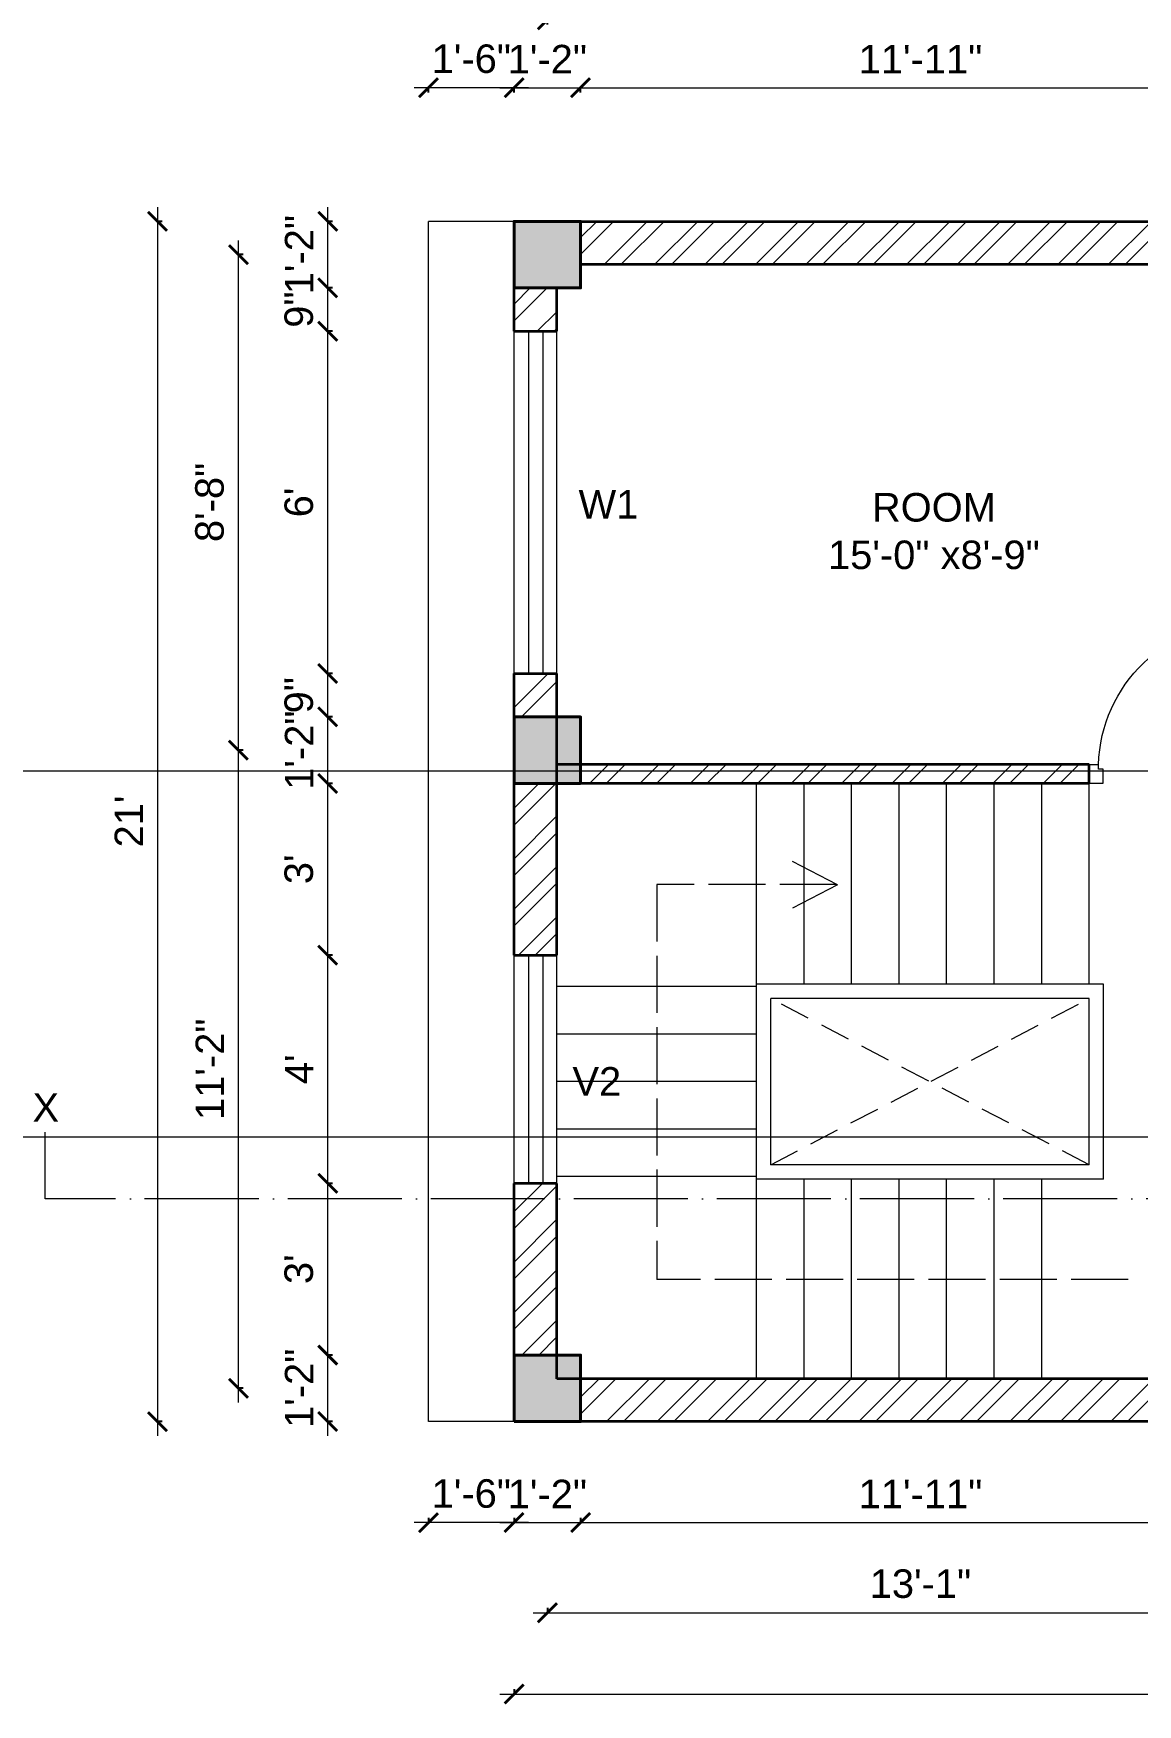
# Model space of a CAD drawing. Header units: inches. Extents: x 122663 to 154153, y 34228 to 39758.
# Drawn here: x 125073.1 to 125305.4, y 37732 to 38083.6 of the extents above; entities that cross this region are included whole.
import ezdxf

# ---------------------------------------------------------------- set-up
doc = ezdxf.new("R2010")
doc.units = ezdxf.units.IN
doc.header["$MEASUREMENT"] = 0
doc.header["$PDMODE"] = 35
for name, pattern in [('ACAD_ISO02W100', [15, 12, -3]), ('ACAD_ISO04W100', [30, 24, -3, 0, -3]), ('DASHED', [19.05, 12.7, -6.35])]:
    doc.linetypes.add(name, pattern=pattern)
for name, color, linetype, lineweight in [('Column', 181, 'Continuous', 40), ('Dimension', 130, 'Continuous', 9), ('Hatch', 9, 'Continuous', 9), ('Hidden', 254, 'ACAD_ISO02W100', 15), ('SECTION', 7, 'ACAD_ISO04W100', 18), ('Stairs', 61, 'Continuous', 18), ('TEXT', 255, 'Continuous', 35), ('Walls', 11, 'Continuous', 35), ('Windows', 151, 'Continuous', 15)]:
    doc.layers.add(name, color=color, linetype=linetype, lineweight=lineweight)
doc.styles.get("Standard").update_dxf_attribs({"font": 'arial.ttf'})
doc.dimstyles.get("Standard").update_dxf_attribs({"dimtxt": 6, "dimasz": 4, "dimexe": 0, "dimexo": 6, "dimgap": 3, "dimtad": 1, "dimdec": 0, "dimzin": 0, "dimdsep": 46, "dimlunit": 4, "dimtxsty": 'Standard', "dimblk": 'ARCHTICK', "dimcen": 0.09, "dimdle": 3, "dimclrd": 256, "dimadec": 0, "dimazin": 0, "dimtfac": 1, "dimtdec": 0, "dimtofl": 0, "dimtmove": 0, "dimatfit": 3, "dimfxl": 1, "dimfxlon": 1, "dimtolj": 1, "dimtzin": 0, "dimlwd": -1, "dimarcsym": 0})

# ---------------------------------------------------------------- blocks, each defined once
blk = doc.blocks.new('colm')
at = {"layer": 'Hatch'}
h = blk.add_hatch(color=256, dxfattribs=at)
h.dxf.hatch_style = 1
h.paths.add_polyline_path([(66705.71, 8319.73), (66705.71, 8307.73), (66717.71, 8307.73), (66717.71, 8319.73)])
at = {"layer": 'Column'}
blk.add_lwpolyline([(66705.71, 8307.73), (66717.71, 8307.73), (66717.71, 8319.73), (66705.71, 8319.73)], close=True, dxfattribs=at)
blk = doc.blocks.new('GFFGS')
at = {"layer": 'Windows'}
for p, q in [((97915.22, 19628.63), (97915.22, 19658.74)), ((97916.19, 19658.74), (97915.22, 19658.74)), ((97916.19, 19627.65), (97916.19, 19658.77)), ((97915.22, 19628.63), (97913.27, 19628.63)), ((97913.27, 19628.63), (97913.27, 19624.73)), ((97915.22, 19627.65), (97915.22, 19628.63)), ((97947.32, 19627.65), (97947.32, 19628.63)), ((97947.32, 19628.63), (97949.27, 19628.63)), ((97949.27, 19628.63), (97949.27, 19624.73)), ((97913.27, 19624.73), (97916.19, 19624.73)), ((97916.19, 19627.65), (97915.22, 19627.65)), ((97916.19, 19624.73), (97916.19, 19627.65)), ((97946.35, 19624.73), (97946.35, 19627.65)), ((97946.35, 19627.65), (97947.32, 19627.65)), ((97949.27, 19624.73), (97946.35, 19624.73))]:
    blk.add_line(p, q, dxfattribs=at)
blk.add_arc((97916.25, 19627.66), 31.08, 1.7801, 90.1235, dxfattribs=at)
blk = doc.blocks.new('_ArchTick')
at = {"color": 0, "linetype": 'ByBlock', "const_width": 0.15}
blk.add_lwpolyline([(-0.5, -0.5), (0.5, 0.5)], dxfattribs=at)
blk = doc.blocks.new('*D1286')
at = {"layer": 'Defpoints', "color": 0, "transparency": 16777216}
for p in [(125174.27, 37791.58), (125188.27, 37791.58), (125188.27, 37770.34)]:
    blk.add_point(p, dxfattribs=at)
at = {"layer": 'Dimension', "transparency": 16777216}
blk.add_line((125171.27, 37770.34), (125191.27, 37770.34), dxfattribs=at)
at = {"layer": 'Dimension', "color": 0, "lineweight": -2, "transparency": 16777216}
for p, q in [((125174.27, 37771.34), (125174.27, 37770.34)), ((125188.27, 37771.34), (125188.27, 37770.34))]:
    blk.add_line(p, q, dxfattribs=at)
at = {"layer": 'Dimension', "transparency": 16777216, "xscale": 4, "yscale": 4, "zscale": 4, "rotation": 180}
blk.add_blockref('_ArchTick', (125174.27, 37770.34), dxfattribs=at)
at = {"layer": 'Dimension', "transparency": 16777216, "xscale": 4, "yscale": 4, "zscale": 4}
blk.add_blockref('_ArchTick', (125188.27, 37770.34), dxfattribs=at)
at = {"layer": 'Dimension', "color": 0, "lineweight": -2, "transparency": 16777216, "insert": (125181.27, 37776.35), "char_height": 6, "attachment_point": 5}
blk.add_mtext('\\A1;1\'-2"', dxfattribs=at)
blk = doc.blocks.new('*D1287')
at = {"layer": 'Defpoints', "color": 0, "transparency": 16777216}
for p in [(125188.27, 37791.58), (125331.27, 37791.58), (125331.27, 37770.34)]:
    blk.add_point(p, dxfattribs=at)
at = {"layer": 'Dimension', "transparency": 16777216}
blk.add_line((125185.27, 37770.34), (125334.27, 37770.34), dxfattribs=at)
at = {"layer": 'Dimension', "color": 0, "lineweight": -2, "transparency": 16777216}
for p, q in [((125188.27, 37771.34), (125188.27, 37770.34)), ((125331.27, 37771.34), (125331.27, 37770.34))]:
    blk.add_line(p, q, dxfattribs=at)
at = {"layer": 'Dimension', "transparency": 16777216, "xscale": 4, "yscale": 4, "zscale": 4, "rotation": 180}
blk.add_blockref('_ArchTick', (125188.27, 37770.34), dxfattribs=at)
at = {"layer": 'Dimension', "transparency": 16777216, "xscale": 4, "yscale": 4, "zscale": 4}
blk.add_blockref('_ArchTick', (125331.27, 37770.34), dxfattribs=at)
at = {"layer": 'Dimension', "color": 0, "lineweight": -2, "transparency": 16777216, "insert": (125259.77, 37776.35), "char_height": 6, "attachment_point": 5}
blk.add_mtext('\\A1;11\'-11"', dxfattribs=at)
blk = doc.blocks.new('*D1295')
at = {"layer": 'Defpoints', "color": 0, "transparency": 16777216}
for p in [(125181.27, 37791.58), (125338.27, 37791.58), (125338.27, 37751.38)]:
    blk.add_point(p, dxfattribs=at)
at = {"layer": 'Dimension', "color": 0, "lineweight": -2, "transparency": 16777216}
for p, q in [((125181.27, 37752.38), (125181.27, 37751.38)), ((125338.27, 37752.38), (125338.27, 37751.38))]:
    blk.add_line(p, q, dxfattribs=at)
at = {"layer": 'Dimension', "transparency": 16777216}
blk.add_line((125178.27, 37751.38), (125341.27, 37751.38), dxfattribs=at)
at = {"layer": 'Dimension', "transparency": 16777216, "xscale": 4, "yscale": 4, "zscale": 4, "rotation": 180}
blk.add_blockref('_ArchTick', (125181.27, 37751.38), dxfattribs=at)
at = {"layer": 'Dimension', "transparency": 16777216, "xscale": 4, "yscale": 4, "zscale": 4}
blk.add_blockref('_ArchTick', (125338.27, 37751.38), dxfattribs=at)
at = {"layer": 'Dimension', "color": 0, "lineweight": -2, "transparency": 16777216, "insert": (125259.77, 37757.45), "char_height": 6, "attachment_point": 5}
blk.add_mtext('\\A1;13\'-1"', dxfattribs=at)
blk = doc.blocks.new('*D1298')
at = {"layer": 'Defpoints', "color": 0, "transparency": 16777216}
for p in [(125174.27, 37791.58), (125584.27, 37791.58), (125584.27, 37734.26)]:
    blk.add_point(p, dxfattribs=at)
at = {"layer": 'Dimension', "transparency": 16777216}
blk.add_line((125171.27, 37734.26), (125587.27, 37734.26), dxfattribs=at)
at = {"layer": 'Dimension', "color": 0, "lineweight": -2, "transparency": 16777216}
for p, q in [((125174.27, 37735.26), (125174.27, 37734.26)), ((125584.27, 37735.26), (125584.27, 37734.26))]:
    blk.add_line(p, q, dxfattribs=at)
at = {"layer": 'Dimension', "transparency": 16777216, "xscale": 4, "yscale": 4, "zscale": 4, "rotation": 180}
blk.add_blockref('_ArchTick', (125174.27, 37734.26), dxfattribs=at)
at = {"layer": 'Dimension', "transparency": 16777216, "xscale": 4, "yscale": 4, "zscale": 4}
blk.add_blockref('_ArchTick', (125584.27, 37734.26), dxfattribs=at)
at = {"layer": 'Dimension', "color": 0, "lineweight": -2, "transparency": 16777216, "insert": (125379.27, 37740.33), "char_height": 6, "attachment_point": 5}
blk.add_mtext('\\A1;34\'-2"', dxfattribs=at)
blk = doc.blocks.new('*D1199')
at = {"layer": 'Defpoints', "color": 0, "transparency": 16777216}
for p in [(125135.06, 37805.58), (125174.27, 37805.58), (125174.27, 37791.58)]:
    blk.add_point(p, dxfattribs=at)
at = {"layer": 'Dimension', "transparency": 16777216}
blk.add_line((125135.06, 37788.58), (125135.06, 37808.58), dxfattribs=at)
at = {"layer": 'Dimension', "color": 0, "lineweight": -2, "transparency": 16777216}
for p, q in [((125136.06, 37805.58), (125135.06, 37805.58)), ((125136.06, 37791.58), (125135.06, 37791.58))]:
    blk.add_line(p, q, dxfattribs=at)
at = {"layer": 'Dimension', "transparency": 16777216, "xscale": 4, "yscale": 4, "zscale": 4}
for p, rotation in [((125135.06, 37805.58), 90), ((125135.06, 37791.58), 270)]:
    blk.add_blockref('_ArchTick', p, dxfattribs=dict(at, rotation=rotation))
at = {"layer": 'Dimension', "color": 0, "lineweight": -2, "transparency": 16777216, "insert": (125129.05, 37798.58), "char_height": 6, "attachment_point": 5, "rotation": 90}
blk.add_mtext('\\A1;1\'-2"', dxfattribs=at)
blk = doc.blocks.new('*D1200')
at = {"layer": 'Defpoints', "color": 0, "transparency": 16777216}
for p in [(125135.06, 37841.7), (125174.27, 37841.7), (125174.27, 37805.58)]:
    blk.add_point(p, dxfattribs=at)
at = {"layer": 'Dimension', "transparency": 16777216}
blk.add_line((125135.06, 37802.58), (125135.06, 37844.7), dxfattribs=at)
at = {"layer": 'Dimension', "color": 0, "lineweight": -2, "transparency": 16777216}
for p, q in [((125136.06, 37841.7), (125135.06, 37841.7)), ((125136.06, 37805.58), (125135.06, 37805.58))]:
    blk.add_line(p, q, dxfattribs=at)
at = {"layer": 'Dimension', "transparency": 16777216, "xscale": 4, "yscale": 4, "zscale": 4}
for p, rotation in [((125135.06, 37841.7), 90), ((125135.06, 37805.58), 270)]:
    blk.add_blockref('_ArchTick', p, dxfattribs=dict(at, rotation=rotation))
at = {"layer": 'Dimension', "color": 0, "lineweight": -2, "transparency": 16777216, "insert": (125129, 37823.64), "char_height": 6, "attachment_point": 5, "rotation": 90}
blk.add_mtext("\\A1;3'", dxfattribs=at)
blk = doc.blocks.new('*D1201')
at = {"layer": 'Defpoints', "color": 0, "transparency": 16777216}
for p in [(125135.06, 37889.7), (125174.27, 37889.7), (125174.27, 37841.7)]:
    blk.add_point(p, dxfattribs=at)
at = {"layer": 'Dimension', "transparency": 16777216}
blk.add_line((125135.06, 37838.7), (125135.06, 37892.7), dxfattribs=at)
at = {"layer": 'Dimension', "color": 0, "lineweight": -2, "transparency": 16777216}
for p, q in [((125136.06, 37889.7), (125135.06, 37889.7)), ((125136.06, 37841.7), (125135.06, 37841.7))]:
    blk.add_line(p, q, dxfattribs=at)
at = {"layer": 'Dimension', "transparency": 16777216, "xscale": 4, "yscale": 4, "zscale": 4}
for p, rotation in [((125135.06, 37889.7), 90), ((125135.06, 37841.7), 270)]:
    blk.add_blockref('_ArchTick', p, dxfattribs=dict(at, rotation=rotation))
at = {"layer": 'Dimension', "color": 0, "lineweight": -2, "transparency": 16777216, "insert": (125129.06, 37865.7), "char_height": 6, "attachment_point": 5, "rotation": 90}
blk.add_mtext("\\A1;4'", dxfattribs=at)
blk = doc.blocks.new('*D1202')
at = {"layer": 'Defpoints', "color": 0, "transparency": 16777216}
for p in [(125135.06, 37925.83), (125174.27, 37925.83), (125174.27, 37889.7)]:
    blk.add_point(p, dxfattribs=at)
at = {"layer": 'Dimension', "transparency": 16777216}
blk.add_line((125135.06, 37886.7), (125135.06, 37928.83), dxfattribs=at)
at = {"layer": 'Dimension', "color": 0, "lineweight": -2, "transparency": 16777216}
for p, q in [((125136.06, 37925.83), (125135.06, 37925.83)), ((125136.06, 37889.7), (125135.06, 37889.7))]:
    blk.add_line(p, q, dxfattribs=at)
at = {"layer": 'Dimension', "transparency": 16777216, "xscale": 4, "yscale": 4, "zscale": 4}
for p, rotation in [((125135.06, 37925.83), 90), ((125135.06, 37889.7), 270)]:
    blk.add_blockref('_ArchTick', p, dxfattribs=dict(at, rotation=rotation))
at = {"layer": 'Dimension', "color": 0, "lineweight": -2, "transparency": 16777216, "insert": (125129, 37907.77), "char_height": 6, "attachment_point": 5, "rotation": 90}
blk.add_mtext("\\A1;3'", dxfattribs=at)
blk = doc.blocks.new('*D1203')
at = {"layer": 'Defpoints', "color": 0, "transparency": 16777216}
for p in [(125135.06, 37939.83), (125174.27, 37939.83), (125174.27, 37925.83)]:
    blk.add_point(p, dxfattribs=at)
at = {"layer": 'Dimension', "transparency": 16777216}
blk.add_line((125135.06, 37922.83), (125135.06, 37942.83), dxfattribs=at)
at = {"layer": 'Dimension', "color": 0, "lineweight": -2, "transparency": 16777216}
for p, q in [((125136.06, 37939.83), (125135.06, 37939.83)), ((125136.06, 37925.83), (125135.06, 37925.83))]:
    blk.add_line(p, q, dxfattribs=at)
at = {"layer": 'Dimension', "transparency": 16777216, "xscale": 4, "yscale": 4, "zscale": 4}
for p, rotation in [((125135.06, 37939.83), 90), ((125135.06, 37925.83), 270)]:
    blk.add_blockref('_ArchTick', p, dxfattribs=dict(at, rotation=rotation))
at = {"layer": 'Dimension', "color": 0, "lineweight": -2, "transparency": 16777216, "insert": (125129.05, 37932.83), "char_height": 6, "attachment_point": 5, "rotation": 90}
blk.add_mtext('\\A1;1\'-2"', dxfattribs=at)
blk = doc.blocks.new('*D1204')
at = {"layer": 'Defpoints', "color": 0, "transparency": 16777216}
for p in [(125135.06, 37948.95), (125174.27, 37948.95), (125174.27, 37939.83)]:
    blk.add_point(p, dxfattribs=at)
at = {"layer": 'Dimension', "transparency": 16777216}
blk.add_line((125135.06, 37936.83), (125135.06, 37951.95), dxfattribs=at)
at = {"layer": 'Dimension', "color": 0, "lineweight": -2, "transparency": 16777216}
for p, q in [((125136.06, 37948.95), (125135.06, 37948.95)), ((125136.06, 37939.83), (125135.06, 37939.83))]:
    blk.add_line(p, q, dxfattribs=at)
at = {"layer": 'Dimension', "transparency": 16777216, "xscale": 4, "yscale": 4, "zscale": 4}
for p, rotation in [((125135.06, 37948.95), 90), ((125135.06, 37939.83), 270)]:
    blk.add_blockref('_ArchTick', p, dxfattribs=dict(at, rotation=rotation))
at = {"layer": 'Dimension', "color": 0, "lineweight": -2, "transparency": 16777216, "insert": (125129, 37944.39), "char_height": 6, "attachment_point": 5, "rotation": 90}
blk.add_mtext('\\A1;9"', dxfattribs=at)
blk = doc.blocks.new('*D1205')
at = {"layer": 'Defpoints', "color": 0, "transparency": 16777216}
for p in [(125135.06, 38020.95), (125174.27, 38020.95), (125174.27, 37948.95)]:
    blk.add_point(p, dxfattribs=at)
at = {"layer": 'Dimension', "transparency": 16777216}
blk.add_line((125135.06, 37945.95), (125135.06, 38023.95), dxfattribs=at)
at = {"layer": 'Dimension', "color": 0, "lineweight": -2, "transparency": 16777216}
for p, q in [((125136.06, 38020.95), (125135.06, 38020.95)), ((125136.06, 37948.95), (125135.06, 37948.95))]:
    blk.add_line(p, q, dxfattribs=at)
at = {"layer": 'Dimension', "transparency": 16777216, "xscale": 4, "yscale": 4, "zscale": 4}
for p, rotation in [((125135.06, 38020.95), 90), ((125135.06, 37948.95), 270)]:
    blk.add_blockref('_ArchTick', p, dxfattribs=dict(at, rotation=rotation))
at = {"layer": 'Dimension', "color": 0, "lineweight": -2, "transparency": 16777216, "insert": (125129, 37984.95), "char_height": 6, "attachment_point": 5, "rotation": 90}
blk.add_mtext("\\A1;6'", dxfattribs=at)
blk = doc.blocks.new('*D1206')
at = {"layer": 'Defpoints', "color": 0, "transparency": 16777216}
for p in [(125135.06, 38030.08), (125174.27, 38030.08), (125174.27, 38020.95)]:
    blk.add_point(p, dxfattribs=at)
at = {"layer": 'Dimension', "transparency": 16777216}
blk.add_line((125135.06, 38017.95), (125135.06, 38033.08), dxfattribs=at)
at = {"layer": 'Dimension', "color": 0, "lineweight": -2, "transparency": 16777216}
for p, q in [((125136.06, 38030.08), (125135.06, 38030.08)), ((125136.06, 38020.95), (125135.06, 38020.95))]:
    blk.add_line(p, q, dxfattribs=at)
at = {"layer": 'Dimension', "transparency": 16777216, "xscale": 4, "yscale": 4, "zscale": 4}
for p, rotation in [((125135.06, 38030.08), 90), ((125135.06, 38020.95), 270)]:
    blk.add_blockref('_ArchTick', p, dxfattribs=dict(at, rotation=rotation))
at = {"layer": 'Dimension', "color": 0, "lineweight": -2, "transparency": 16777216, "insert": (125129, 38025.52), "char_height": 6, "attachment_point": 5, "rotation": 90}
blk.add_mtext('\\A1;9"', dxfattribs=at)
blk = doc.blocks.new('*D1207')
at = {"layer": 'Defpoints', "color": 0, "transparency": 16777216}
for p in [(125135.06, 38044.08), (125174.27, 38044.08), (125174.27, 38030.08)]:
    blk.add_point(p, dxfattribs=at)
at = {"layer": 'Dimension', "transparency": 16777216}
blk.add_line((125135.06, 38027.08), (125135.06, 38047.08), dxfattribs=at)
at = {"layer": 'Dimension', "color": 0, "lineweight": -2, "transparency": 16777216}
for p, q in [((125136.06, 38044.08), (125135.06, 38044.08)), ((125136.06, 38030.08), (125135.06, 38030.08))]:
    blk.add_line(p, q, dxfattribs=at)
at = {"layer": 'Dimension', "transparency": 16777216, "xscale": 4, "yscale": 4, "zscale": 4}
for p, rotation in [((125135.06, 38044.08), 90), ((125135.06, 38030.08), 270)]:
    blk.add_blockref('_ArchTick', p, dxfattribs=dict(at, rotation=rotation))
at = {"layer": 'Dimension', "color": 0, "lineweight": -2, "transparency": 16777216, "insert": (125129.05, 38037.08), "char_height": 6, "attachment_point": 5, "rotation": 90}
blk.add_mtext('\\A1;1\'-2"', dxfattribs=at)
blk = doc.blocks.new('*D1208')
at = {"layer": 'Defpoints', "color": 0, "transparency": 16777216}
for p in [(125116.28, 37932.83), (125174.27, 37932.83), (125174.27, 37798.58)]:
    blk.add_point(p, dxfattribs=at)
at = {"layer": 'Dimension', "transparency": 16777216}
blk.add_line((125116.28, 37795.58), (125116.28, 37935.83), dxfattribs=at)
at = {"layer": 'Dimension', "color": 0, "lineweight": -2, "transparency": 16777216}
for p, q in [((125117.28, 37932.83), (125116.28, 37932.83)), ((125117.28, 37798.58), (125116.28, 37798.58))]:
    blk.add_line(p, q, dxfattribs=at)
at = {"layer": 'Dimension', "transparency": 16777216, "xscale": 4, "yscale": 4, "zscale": 4}
for p, rotation in [((125116.28, 37932.83), 90), ((125116.28, 37798.58), 270)]:
    blk.add_blockref('_ArchTick', p, dxfattribs=dict(at, rotation=rotation))
at = {"layer": 'Dimension', "color": 0, "lineweight": -2, "transparency": 16777216, "insert": (125110.27, 37865.7), "char_height": 6, "attachment_point": 5, "rotation": 90}
blk.add_mtext('\\A1;11\'-2"', dxfattribs=at)
blk = doc.blocks.new('*D1209')
at = {"layer": 'Defpoints', "color": 0, "transparency": 16777216}
for p in [(125116.28, 38037.08), (125174.27, 38037.08), (125174.27, 37932.83)]:
    blk.add_point(p, dxfattribs=at)
at = {"layer": 'Dimension', "transparency": 16777216}
blk.add_line((125116.28, 37929.83), (125116.28, 38040.08), dxfattribs=at)
at = {"layer": 'Dimension', "color": 0, "lineweight": -2, "transparency": 16777216}
for p, q in [((125117.28, 38037.08), (125116.28, 38037.08)), ((125117.28, 37932.83), (125116.28, 37932.83))]:
    blk.add_line(p, q, dxfattribs=at)
at = {"layer": 'Dimension', "transparency": 16777216, "xscale": 4, "yscale": 4, "zscale": 4}
for p, rotation in [((125116.28, 38037.08), 90), ((125116.28, 37932.83), 270)]:
    blk.add_blockref('_ArchTick', p, dxfattribs=dict(at, rotation=rotation))
at = {"layer": 'Dimension', "color": 0, "lineweight": -2, "transparency": 16777216, "insert": (125110.22, 37984.95), "char_height": 6, "attachment_point": 5, "rotation": 90}
blk.add_mtext('\\A1;8\'-8"', dxfattribs=at)
blk = doc.blocks.new('*D1210')
at = {"layer": 'Defpoints', "color": 0, "transparency": 16777216}
for p in [(125174.27, 38044.08), (125099.24, 37791.58), (125174.27, 37791.58)]:
    blk.add_point(p, dxfattribs=at)
at = {"layer": 'Dimension', "transparency": 16777216}
blk.add_line((125099.24, 38047.08), (125099.24, 37788.58), dxfattribs=at)
at = {"layer": 'Dimension', "color": 0, "lineweight": -2, "transparency": 16777216}
for p, q in [((125100.24, 38044.08), (125099.24, 38044.08)), ((125100.24, 37791.58), (125099.24, 37791.58))]:
    blk.add_line(p, q, dxfattribs=at)
at = {"layer": 'Dimension', "transparency": 16777216, "xscale": 4, "yscale": 4, "zscale": 4}
for p, rotation in [((125099.24, 38044.08), 90), ((125099.24, 37791.58), 270)]:
    blk.add_blockref('_ArchTick', p, dxfattribs=dict(at, rotation=rotation))
at = {"layer": 'Dimension', "color": 0, "lineweight": -2, "transparency": 16777216, "insert": (125093.23, 37917.83), "char_height": 6, "attachment_point": 5, "rotation": 90}
blk.add_mtext("\\A1;21'", dxfattribs=at)
blk = doc.blocks.new('*D1211')
at = {"layer": 'Defpoints', "color": 0, "transparency": 16777216}
for p in [(125188.27, 38072.2), (125174.27, 38044.08), (125188.27, 38044.08)]:
    blk.add_point(p, dxfattribs=at)
at = {"layer": 'Dimension', "transparency": 16777216}
blk.add_line((125171.27, 38072.2), (125191.27, 38072.2), dxfattribs=at)
at = {"layer": 'Dimension', "color": 0, "lineweight": -2, "transparency": 16777216}
for p, q in [((125174.27, 38071.2), (125174.27, 38072.2)), ((125188.27, 38071.2), (125188.27, 38072.2))]:
    blk.add_line(p, q, dxfattribs=at)
at = {"layer": 'Dimension', "transparency": 16777216, "xscale": 4, "yscale": 4, "zscale": 4, "rotation": 180}
blk.add_blockref('_ArchTick', (125174.27, 38072.2), dxfattribs=at)
at = {"layer": 'Dimension', "transparency": 16777216, "xscale": 4, "yscale": 4, "zscale": 4}
blk.add_blockref('_ArchTick', (125188.27, 38072.2), dxfattribs=at)
at = {"layer": 'Dimension', "color": 0, "lineweight": -2, "transparency": 16777216, "insert": (125181.27, 38078.21), "char_height": 6, "attachment_point": 5}
blk.add_mtext('\\A1;1\'-2"', dxfattribs=at)
blk = doc.blocks.new('*D1212')
at = {"layer": 'Defpoints', "color": 0, "transparency": 16777216}
for p in [(125331.27, 38072.2), (125188.27, 38044.08), (125331.27, 38044.08)]:
    blk.add_point(p, dxfattribs=at)
at = {"layer": 'Dimension', "transparency": 16777216}
blk.add_line((125185.27, 38072.2), (125334.27, 38072.2), dxfattribs=at)
at = {"layer": 'Dimension', "color": 0, "lineweight": -2, "transparency": 16777216}
for p, q in [((125188.27, 38071.2), (125188.27, 38072.2)), ((125331.27, 38071.2), (125331.27, 38072.2))]:
    blk.add_line(p, q, dxfattribs=at)
at = {"layer": 'Dimension', "transparency": 16777216, "xscale": 4, "yscale": 4, "zscale": 4, "rotation": 180}
blk.add_blockref('_ArchTick', (125188.27, 38072.2), dxfattribs=at)
at = {"layer": 'Dimension', "transparency": 16777216, "xscale": 4, "yscale": 4, "zscale": 4}
blk.add_blockref('_ArchTick', (125331.27, 38072.2), dxfattribs=at)
at = {"layer": 'Dimension', "color": 0, "lineweight": -2, "transparency": 16777216, "insert": (125259.77, 38078.21), "char_height": 6, "attachment_point": 5}
blk.add_mtext('\\A1;11\'-11"', dxfattribs=at)
blk = doc.blocks.new('*D1218')
at = {"layer": 'Defpoints', "color": 0, "transparency": 16777216}
for p in [(125338.27, 38086.46), (125181.27, 38044.08), (125338.27, 38044.08)]:
    blk.add_point(p, dxfattribs=at)
at = {"layer": 'Windows', "transparency": 16777216}
blk.add_line((125178.27, 38086.46), (125341.27, 38086.46), dxfattribs=at)
at = {"layer": 'Windows', "color": 0, "lineweight": -2, "transparency": 16777216}
for p, q in [((125181.27, 38085.46), (125181.27, 38086.46)), ((125338.27, 38085.46), (125338.27, 38086.46))]:
    blk.add_line(p, q, dxfattribs=at)
at = {"layer": 'Windows', "transparency": 16777216, "xscale": 4, "yscale": 4, "zscale": 4, "rotation": 180}
blk.add_blockref('_ArchTick', (125181.27, 38086.46), dxfattribs=at)
at = {"layer": 'Windows', "transparency": 16777216, "xscale": 4, "yscale": 4, "zscale": 4}
blk.add_blockref('_ArchTick', (125338.27, 38086.46), dxfattribs=at)
at = {"layer": 'Windows', "color": 0, "lineweight": -2, "transparency": 16777216, "insert": (125259.77, 38092.52), "char_height": 6, "attachment_point": 5}
blk.add_mtext('\\A1;13\'-1"', dxfattribs=at)
blk = doc.blocks.new('*D1152')
at = {"layer": 'Defpoints', "color": 0, "transparency": 16777216}
for p in [(125584.27, 38102.26), (125174.27, 38044.08), (125584.27, 38044.08)]:
    blk.add_point(p, dxfattribs=at)
at = {"layer": 'Dimension', "transparency": 16777216}
blk.add_line((125171.27, 38102.26), (125587.27, 38102.26), dxfattribs=at)
at = {"layer": 'Dimension', "color": 0, "lineweight": -2, "transparency": 16777216}
for p, q in [((125174.27, 38101.26), (125174.27, 38102.26)), ((125584.27, 38101.26), (125584.27, 38102.26))]:
    blk.add_line(p, q, dxfattribs=at)
at = {"layer": 'Dimension', "transparency": 16777216, "xscale": 4, "yscale": 4, "zscale": 4, "rotation": 180}
blk.add_blockref('_ArchTick', (125174.27, 38102.26), dxfattribs=at)
at = {"layer": 'Dimension', "transparency": 16777216, "xscale": 4, "yscale": 4, "zscale": 4}
blk.add_blockref('_ArchTick', (125584.27, 38102.26), dxfattribs=at)
at = {"layer": 'Dimension', "color": 0, "lineweight": -2, "transparency": 16777216, "insert": (125379.27, 38108.32), "char_height": 6, "attachment_point": 5}
blk.add_mtext('\\A1;34\'-2"', dxfattribs=at)
blk = doc.blocks.new('*D1222')
at = {"layer": 'Defpoints', "color": 0, "transparency": 16777216}
for p in [(125156.27, 38072.2), (125156.27, 38044.08), (125174.27, 38044.08)]:
    blk.add_point(p, dxfattribs=at)
at = {"layer": 'Dimension', "transparency": 16777216}
blk.add_line((125177.27, 38072.2), (125153.27, 38072.2), dxfattribs=at)
at = {"layer": 'Dimension', "color": 0, "lineweight": -2, "transparency": 16777216}
for p, q in [((125156.27, 38071.2), (125156.27, 38072.2)), ((125174.27, 38071.2), (125174.27, 38072.2))]:
    blk.add_line(p, q, dxfattribs=at)
at = {"layer": 'Dimension', "transparency": 16777216, "xscale": 4, "yscale": 4, "zscale": 4, "rotation": 180}
blk.add_blockref('_ArchTick', (125156.27, 38072.2), dxfattribs=at)
at = {"layer": 'Dimension', "transparency": 16777216, "xscale": 4, "yscale": 4, "zscale": 4}
blk.add_blockref('_ArchTick', (125174.27, 38072.2), dxfattribs=at)
at = {"layer": 'Dimension', "color": 0, "lineweight": -2, "transparency": 16777216, "insert": (125165.27, 38078.26), "char_height": 6, "attachment_point": 5}
blk.add_mtext('\\A1;1\'-6"', dxfattribs=at)
blk = doc.blocks.new('*D1224')
at = {"layer": 'Defpoints', "color": 0, "transparency": 16777216}
for p in [(125156.27, 37791.58), (125174.27, 37791.58), (125156.27, 37770.34)]:
    blk.add_point(p, dxfattribs=at)
at = {"layer": 'Dimension', "transparency": 16777216}
blk.add_line((125177.27, 37770.34), (125153.27, 37770.34), dxfattribs=at)
at = {"layer": 'Dimension', "color": 0, "lineweight": -2, "transparency": 16777216}
for p, q in [((125156.27, 37771.34), (125156.27, 37770.34)), ((125174.27, 37771.34), (125174.27, 37770.34))]:
    blk.add_line(p, q, dxfattribs=at)
at = {"layer": 'Dimension', "transparency": 16777216, "xscale": 4, "yscale": 4, "zscale": 4, "rotation": 180}
blk.add_blockref('_ArchTick', (125156.27, 37770.34), dxfattribs=at)
at = {"layer": 'Dimension', "transparency": 16777216, "xscale": 4, "yscale": 4, "zscale": 4}
blk.add_blockref('_ArchTick', (125174.27, 37770.34), dxfattribs=at)
at = {"layer": 'Dimension', "color": 0, "lineweight": -2, "transparency": 16777216, "insert": (125165.27, 37776.41), "char_height": 6, "attachment_point": 5}
blk.add_mtext('\\A1;1\'-6"', dxfattribs=at)

msp = doc.modelspace()

# ---------------------------------------------------------------- hatches: boundary and pattern name
at = {"layer": 'Hatch'}
h = msp.add_hatch(dxfattribs=at)
h.set_pattern_fill('ANSI32', color=256, scale=20)
h.set_pattern_definition([(45, (31061.1034, -9.399), (-5.30330086, 5.30330086), []), (45, (31064.639, -9.399), (-5.30330086, 5.30330086), [])])
h.paths.add_polyline_path([(125331.27, 37791.58), (125188.27, 37791.58), (125188.27, 37800.58), (125331.27, 37800.58)])
h.paths.add_polyline_path([(125450.05, 37791.58), (125345.27, 37791.58), (125345.27, 37800.58), (125402.27, 37800.58), (125402.27, 37878.83), (125375.27, 37878.83), (125375.27, 37882.19), (125375.27, 37882.83), (125402.27, 37882.83), (125402.27, 37889.83), (125406.27, 37889.83), (125406.27, 37800.58), (125450.05, 37800.58)])
h.paths.add_polyline_path([(125570.27, 37791.58), (125464.05, 37791.58), (125464.05, 37800.58), (125570.27, 37800.58)])
h.paths.add_polyline_path([(125584.27, 37805.58), (125575.27, 37805.58), (125575.27, 37829.7), (125584.27, 37829.7)])
h.paths.add_polyline_path([(125584.27, 37907.77), (125575.27, 37907.77), (125575.27, 37925.83), (125584.27, 37925.83)])
h.paths.add_polyline_path([(125584.27, 37901.7), (125575.27, 37901.7), (125575.27, 37907.77), (125584.27, 37907.77)])
h.paths.add_polyline_path([(125584.27, 37939.83), (125575.27, 37939.83), (125575.27, 37948.95), (125584.27, 37948.95)])
h.paths.add_polyline_path([(125570.27, 37925.83), (125464.05, 37925.83), (125464.05, 37929.83), (125570.27, 37929.83)])
h.paths.add_polyline_path([(125450.05, 37925.83), (125403.27, 37925.83), (125403.27, 37929.83), (125450.05, 37929.83)], flags=0)
h.paths.add_polyline_path([(125345.27, 37841.58), (125341.27, 37841.58), (125341.27, 37882.83), (125345.27, 37882.83)])
h.paths.add_polyline_path([(125367.27, 37925.83), (125345.27, 37925.83), (125345.27, 37929.83), (125363.27, 37929.83), (125363.27, 38035.08), (125345.27, 38035.08), (125345.27, 38044.08), (125450.05, 38044.08), (125450.05, 38035.08), (125367.27, 38035.08)])
h.paths.add_polyline_path([(125570.27, 38035.08), (125464.05, 38035.08), (125464.05, 38044.08), (125570.27, 38044.08)])
h.paths.add_polyline_path([(125584.27, 38020.95), (125575.27, 38020.95), (125575.27, 38030.08), (125584.27, 38030.08)])
h.paths.add_polyline_path([(125331.27, 38035.08), (125188.27, 38035.08), (125188.27, 38044.08), (125331.27, 38044.08)])
h.paths.add_polyline_path([(125183.27, 38020.95), (125174.27, 38020.95), (125174.27, 38030.08), (125183.27, 38030.08)])
h.paths.add_polyline_path([(125295.27, 37925.83), (125188.27, 37925.83), (125188.27, 37929.83), (125295.27, 37929.83)])
h.paths.add_polyline_path([(125183.27, 37939.83), (125174.27, 37939.83), (125174.27, 37948.95), (125183.27, 37948.95)])
h.paths.add_polyline_path([(125183.27, 37907.77), (125174.27, 37907.77), (125174.27, 37925.83), (125183.27, 37925.83)])
h.paths.add_polyline_path([(125183.27, 37889.7), (125174.27, 37889.7), (125174.27, 37907.77), (125183.27, 37907.77)])
h.paths.add_polyline_path([(125183.27, 37805.58), (125174.27, 37805.58), (125174.27, 37841.7), (125183.27, 37841.7)])

# ---------------------------------------------------------------- linework, layer by layer
at = {"layer": 'Hidden'}
for p, q in [((125242.29, 37904.51), (125232.83, 37909.4)), ((125204.27, 37904.58), (125204.27, 37821.46)), ((125242.15, 37904.58), (125204.27, 37904.58)), ((125242.29, 37904.51), (125232.83, 37899.62)), ((125303.48, 37821.46), (125204.27, 37821.46))]:
    msp.add_line(p, q, dxfattribs=at)
at = {"layer": 'SECTION'}
for p, q in [((125075.62, 37838.46), (125075.62, 37852.46)), ((125692.44, 37838.46), (125075.62, 37838.46))]:
    msp.add_line(p, q, dxfattribs=at)
at = {"layer": 'Stairs'}
for p, q in [((125156.27, 37791.58), (125156.27, 38044.08)), ((125174.27, 38044.08), (125156.27, 38044.08)), ((125225.27, 37800.58), (125225.27, 37925.83)), ((125235.27, 37883.58), (125235.27, 37925.83)), ((125245.27, 37883.58), (125245.27, 37925.83)), ((125255.27, 37883.58), (125255.27, 37925.83)), ((125265.27, 37883.58), (125265.27, 37925.83)), ((125275.27, 37883.58), (125275.27, 37925.83)), ((125285.27, 37883.58), (125285.27, 37925.83)), ((125295.27, 37883.58), (125295.27, 37925.83)), ((125225.27, 37883.12), (125183.27, 37883.12)), ((125298.27, 37883.58), (125225.27, 37883.58)), ((125298.27, 37842.58), (125298.27, 37883.58)), ((125295.27, 37880.58), (125228.27, 37880.58)), ((125228.27, 37845.58), (125228.27, 37880.58)), ((125295.27, 37845.58), (125295.27, 37880.58)), ((125225.27, 37873.12), (125183.27, 37873.12)), ((125225.27, 37863.12), (125183.27, 37863.12)), ((125225.27, 37853.12), (125183.27, 37853.12)), ((125225.27, 37843.12), (125183.27, 37843.12)), ((125295.27, 37845.58), (125228.27, 37845.58)), ((125298.27, 37842.58), (125225.27, 37842.58)), ((125235.27, 37800.58), (125235.27, 37842.58)), ((125245.27, 37800.58), (125245.27, 37842.58)), ((125255.27, 37800.58), (125255.27, 37842.58)), ((125265.27, 37800.58), (125265.27, 37842.58)), ((125275.27, 37800.58), (125275.27, 37842.58)), ((125285.27, 37800.58), (125285.27, 37842.58)), ((125174.27, 37791.58), (125156.27, 37791.58))]:
    msp.add_line(p, q, dxfattribs=at)
at = {"layer": 'Stairs', "linetype": 'DASHED', "ltscale": 0.5}
for p, q in [((125295.27, 37845.58), (125228.27, 37880.58)), ((125228.27, 37845.58), (125295.27, 37880.58))]:
    msp.add_line(p, q, dxfattribs=at)
at = {"layer": 'Walls'}
for p, q in [((125188.27, 38044.08), (125331.27, 38044.08)), ((125188.27, 38035.08), (125331.27, 38035.08)), ((125174.27, 38020.95), (125174.27, 38030.08)), ((125183.27, 38020.95), (125183.27, 38030.08)), ((125174.27, 38020.95), (125183.27, 38020.95)), ((125174.27, 37889.7), (125174.27, 37948.95)), ((125174.27, 37948.95), (125183.27, 37948.95)), ((125183.27, 37889.7), (125183.27, 37948.95)), ((125295.27, 37929.83), (125183.27, 37929.83)), ((125295.27, 37925.83), (125295.27, 37929.83)), ((125295.27, 37925.83), (125183.27, 37925.83)), ((125174.27, 37889.7), (125183.27, 37889.7)), ((125174.27, 37791.58), (125174.27, 37841.7)), ((125183.27, 37841.7), (125174.27, 37841.7)), ((125183.27, 37800.58), (125183.27, 37841.7)), ((125402.27, 37800.58), (125183.27, 37800.58)), ((125584.27, 37791.58), (125174.27, 37791.58))]:
    msp.add_line(p, q, dxfattribs=at)
at = {"layer": 'Windows'}
for p, q in [((125174.27, 37948.95), (125174.27, 38020.95)), ((125177.38, 37948.95), (125177.38, 38020.95)), ((125180.38, 37948.95), (125180.38, 38020.95)), ((125183.27, 37948.95), (125183.27, 38020.95)), ((125174.27, 37841.7), (125174.27, 37889.7)), ((125177.37, 37841.7), (125177.37, 37889.7)), ((125180.37, 37841.7), (125180.37, 37889.7)), ((125183.27, 37841.7), (125183.27, 37889.7))]:
    msp.add_line(p, q, dxfattribs=at)
for p in [(129885.84, 37928.49), (130024.66, 37851.49)]:
    msp.add_xline(p, (1, 0), dxfattribs=at)

# ---------------------------------------------------------------- block references
at = {"layer": 'Column', "xscale": 1.166666666668081, "yscale": 1.166666666668081, "zscale": 1.166666666668081}
for p in [(47350.95, 28337.73), (47350.95, 28233.48), (47350.95, 28099.23)]:
    msp.add_blockref('colm', p, dxfattribs=at)
at = {"layer": 'Windows', "xscale": -1}
msp.add_blockref('GFFGS', (223244.54, 18301.15), dxfattribs=at)

# ---------------------------------------------------------------- texts
at = {"layer": 'TEXT', "char_height": 6}
for s, width, insert, attachment_point in [('\\pi3.89757;W1', 18.7269, (125183.94, 37987.55), 1), ('\\pi29.7286;ROOM\\P\\pi20.49122;15\'-0" x8\'-9"', 84.2389, (125219.83, 37970.84), 7), ('\\pi4.4767;V2', 18.7269, (125182.08, 37866.16), 1), ('\\pi6.61313;X', 18.7269, (125066.34, 37860.67), 1)]:
    msp.add_mtext_dynamic_manual_height_columns(s, width=width, gutter_width=1, heights=[0], dxfattribs=dict(at, insert=insert, attachment_point=attachment_point))

# ---------------------------------------------------------------- dimensions: what is measured, and where the dimension line sits
at = {"layer": 'Dimension', "lineweight": -2}
for base, p1, p2, picture, middle in [((125584.27, 38102.26), (125174.27, 38044.08), (125584.27, 38044.08), '*D1152', (125379.27, 38108.32)), ((125331.27, 38072.2), (125188.27, 38044.08), (125331.27, 38044.08), '*D1212', (125259.77, 38078.21)), ((125584.27, 37734.26), (125174.27, 37791.58), (125584.27, 37791.58), '*D1298', (125379.27, 37740.33)), ((125338.27, 37751.38), (125181.27, 37791.58), (125338.27, 37791.58), '*D1295', (125259.77, 37757.45)), ((125331.27, 37770.34), (125188.27, 37791.58), (125331.27, 37791.58), '*D1287', (125259.77, 37776.35))]:
    dim = msp.add_linear_dim(base=base, p1=p1, p2=p2, dimstyle='Standard', override={"dimtmove": 1}, dxfattribs=at)
    dim.commit()
    dim.dimension.update_dxf_attribs({"geometry": picture, "text_midpoint": middle})
for base, p1, p2, picture, middle in [((125156.27, 38072.2), (125174.27, 38044.08), (125156.27, 38044.08), '*D1222', (125165.27, 38072.2)), ((125188.27, 38072.2), (125174.27, 38044.08), (125188.27, 38044.08), '*D1211', (125181.27, 38072.2)), ((125156.27, 37770.34), (125174.27, 37791.58), (125156.27, 37791.58), '*D1224', (125165.27, 37770.34)), ((125188.27, 37770.34), (125174.27, 37791.58), (125188.27, 37791.58), '*D1286', (125181.27, 37770.34))]:
    dim = msp.add_linear_dim(base=base, p1=p1, p2=p2, dimstyle='Standard', override={"dimtmove": 1}, dxfattribs=at)
    dim.commit()
    dim.dimension.update_dxf_attribs({"geometry": picture, "text_midpoint": middle, "dimtype": 160})
for base, p1, p2, picture, middle in [((125099.2444, 37791.5797), (125174.2694, 38044.0773), (125174.2694, 37791.5797), '*D1210', (125093.2321, 37917.8285)), ((125116.28, 38037.08), (125174.27, 37932.83), (125174.27, 38037.08), '*D1209', (125110.22, 37984.95)), ((125135.06, 38020.95), (125174.27, 37948.95), (125174.27, 38020.95), '*D1205', (125129, 37984.95)), ((125116.28, 37932.83), (125174.27, 37798.58), (125174.27, 37932.83), '*D1208', (125110.27, 37865.7)), ((125135.06, 37925.83), (125174.27, 37889.7), (125174.27, 37925.83), '*D1202', (125129, 37907.77)), ((125135.06, 37889.7), (125174.27, 37841.7), (125174.27, 37889.7), '*D1201', (125129.06, 37865.7)), ((125135.06, 37841.7), (125174.27, 37805.58), (125174.27, 37841.7), '*D1200', (125129, 37823.64))]:
    dim = msp.add_linear_dim(base=base, p1=p1, p2=p2, angle=270, dimstyle='Standard', override={"dimtmove": 1}, dxfattribs=at)
    dim.commit()
    dim.dimension.update_dxf_attribs({"geometry": picture, "text_midpoint": middle})
for base, p1, p2, picture, middle in [((125135.06, 38044.08), (125174.27, 38030.08), (125174.27, 38044.08), '*D1207', (125135.06, 38037.08)), ((125135.06, 38030.08), (125174.27, 38020.95), (125174.27, 38030.08), '*D1206', (125135.06, 38025.52)), ((125135.06, 37948.95), (125174.27, 37939.83), (125174.27, 37948.95), '*D1204', (125135.06, 37944.39)), ((125135.06, 37939.83), (125174.27, 37925.83), (125174.27, 37939.83), '*D1203', (125135.06, 37932.83)), ((125135.06, 37805.58), (125174.27, 37791.58), (125174.27, 37805.58), '*D1199', (125135.06, 37798.58))]:
    dim = msp.add_linear_dim(base=base, p1=p1, p2=p2, angle=270, dimstyle='Standard', override={"dimtmove": 1}, dxfattribs=at)
    dim.commit()
    dim.dimension.update_dxf_attribs({"geometry": picture, "text_midpoint": middle, "dimtype": 160})
at = {"layer": 'Windows', "lineweight": -2}
dim = msp.add_linear_dim(base=(125338.27, 38086.46), p1=(125181.27, 38044.08), p2=(125338.27, 38044.08), dimstyle='Standard', dxfattribs=at)
dim.commit()
dim.dimension.update_dxf_attribs({"geometry": '*D1218', "text_midpoint": (125259.77, 38092.52)})

doc.saveas('drawing.dxf')
